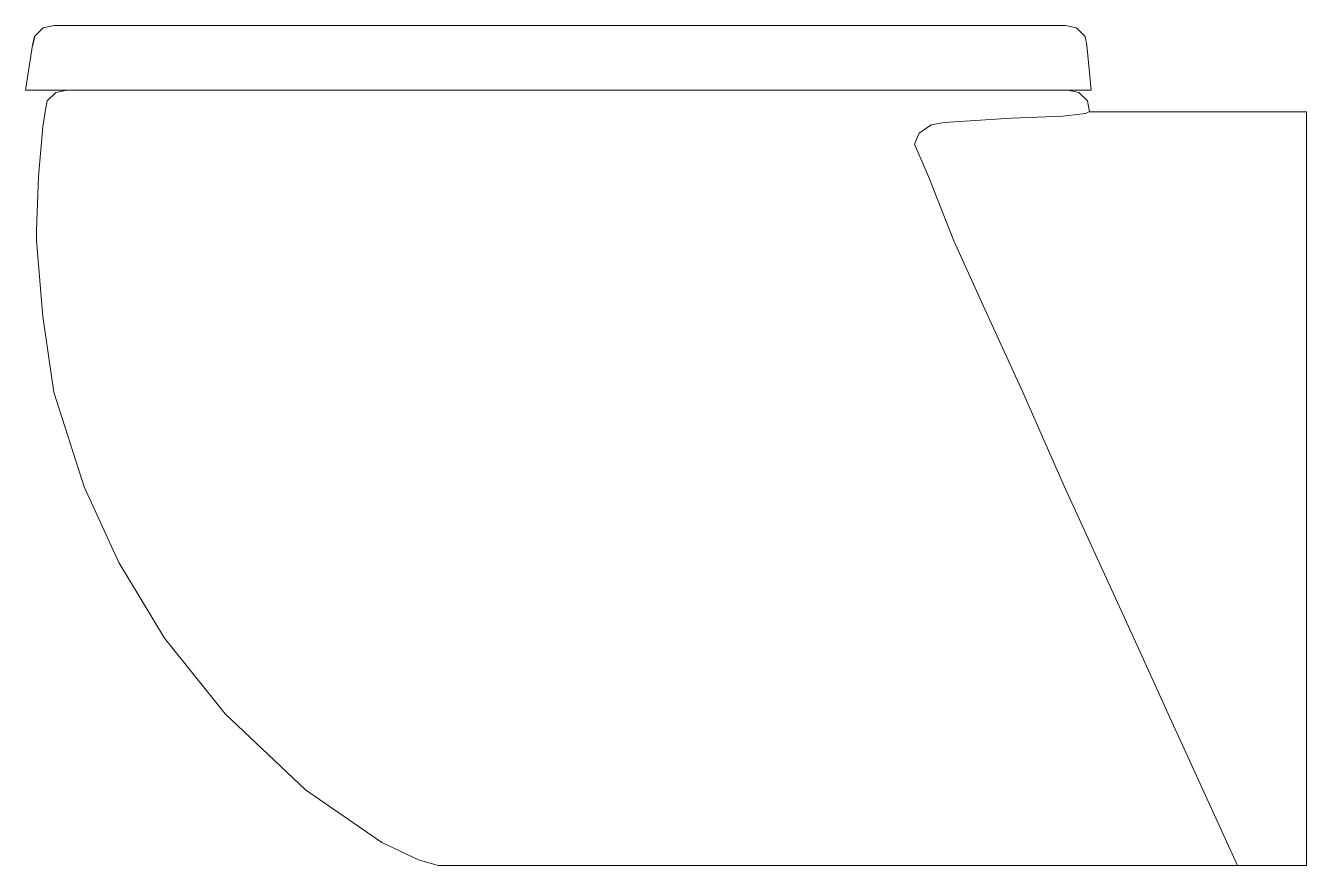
# Model space of a CAD drawing. Header units: millimetres. Extents: x -297 to 297, y 4 to 393.
import ezdxf

# ---------------------------------------------------------------- set-up
doc = ezdxf.new("R2010")
doc.units = ezdxf.units.MM
doc.header["$MEASUREMENT"] = 0
doc.layers.add('VIL01002 1', color=255, linetype='Continuous')

msp = doc.modelspace()

# ---------------------------------------------------------------- linework, layer by layer
at = {"layer": 'VIL01002 1', "color": 255, "linetype": 'Continuous', "lineweight": 0}
for p, q in [((-289.19, 391.81), (-284.1, 392.81)), ((-282.07, 392.81), (-284.1, 392.81)), ((-275.96, 392.81), (-282.07, 392.81)), ((-265.79, 392.81), (-275.96, 392.81)), ((-253.58, 392.81), (-265.79, 392.81)), ((-235.27, 392.81), (-253.58, 392.81)), ((-215.94, 392.81), (-235.27, 392.81)), ((-192.54, 392.81), (-215.94, 392.81)), ((-166.09, 392.81), (-192.54, 392.81)), ((-139.64, 392.81), (-166.09, 392.81)), ((-110.14, 392.81), (-139.64, 392.81)), ((-80.63, 392.81), (-110.14, 392.81)), ((-49.1, 392.81), (-80.63, 392.81)), ((-15.59, 392.81), (-49.1, 392.81)), ((15.75, 392.81), (-15.59, 392.81)), ((47.1, 392.81), (15.75, 392.81)), ((75.2, 392.81), (47.1, 392.81)), ((103.3, 392.81), (75.2, 392.81)), ((128.16, 392.81), (103.3, 392.81)), ((148.69, 392.81), (128.16, 392.81)), ((171.38, 392.81), (148.69, 392.81)), ((177.54, 392.81), (171.38, 392.81)), ((182.67, 392.81), (177.54, 392.81)), ((184.38, 392.81), (182.67, 392.81)), ((184.89, 392.81), (184.38, 392.81)), ((184.89, 392.81), (189.97, 391.81)), ((-293.26, 387.82), (-289.19, 391.81)), ((189.97, 391.81), (194.04, 387.82)), ((194.04, 387.82), (194.86, 383.82)), ((-297.34, 362.86), (-294.07, 383.82)), ((194.86, 383.82), (196.78, 362.86)), ((-297.34, 362.86), (-295.02, 362.86)), ((-295.02, 362.86), (-288.06, 362.86)), ((-288.06, 362.86), (-278.21, 362.86)), ((-283.28, 361.86), (-278.25, 362.86)), ((-278.21, 362.86), (-263.61, 362.86)), ((-263.61, 362.86), (-244.78, 362.86)), ((-244.78, 362.86), (-223.25, 362.86)), ((-223.25, 362.86), (-199.41, 362.86)), ((-199.41, 362.86), (-172.23, 362.86)), ((-172.23, 362.86), (-144.14, 362.86)), ((-144.14, 362.86), (-112.35, 362.86)), ((-112.35, 362.86), (-80.86, 362.86)), ((-80.86, 362.86), (-49.27, 362.86)), ((-49.27, 362.86), (-15.31, 362.86)), ((-15.31, 362.86), (18.44, 362.86)), ((18.44, 362.86), (51.62, 362.86)), ((51.62, 362.86), (80.7, 362.86)), ((80.7, 362.86), (111.28, 362.86)), ((111.28, 362.86), (135.99, 362.86)), ((135.99, 362.86), (158.18, 362.86)), ((158.18, 362.86), (181.62, 362.86)), ((181.62, 362.86), (187.94, 362.86)), ((186.01, 362.86), (191.04, 361.86)), ((187.94, 362.86), (193.97, 362.86)), ((193.97, 362.86), (195.78, 362.86)), ((195.78, 362.86), (196.78, 362.86)), ((-288.32, 352.88), (-287.31, 357.87)), ((-287.31, 357.87), (-283.28, 361.86)), ((191.04, 361.86), (195.07, 357.87)), ((195.07, 357.87), (196.08, 352.88)), ((-289.32, 345.89), (-288.32, 352.88)), ((159.81, 349.88), (183.67, 350.88)), ((183.67, 350.88), (188.93, 351.48)), ((188.93, 351.48), (194.32, 352.08)), ((194.32, 352.08), (195.37, 352.68)), ((195.37, 352.68), (196.08, 352.88)), ((196.08, 352.88), (196.08, 352.88)), ((196.08, 352.88), (296.61, 352.88)), ((296.61, 352.68), (296.61, 352.88)), ((296.61, 352.08), (296.61, 352.68)), ((296.61, 351.48), (296.61, 352.08)), ((296.61, 350.88), (296.61, 351.48)), ((296.61, 349.88), (296.61, 350.88)), ((-291.34, 322.93), (-289.32, 345.89)), ((122.6, 346.89), (117.01, 342.9)), ((128.7, 347.89), (122.6, 346.89)), ((128.7, 347.89), (159.81, 349.88)), ((159.81, 349.88), (159.81, 349.88)), ((296.61, 347.89), (296.61, 349.88)), ((296.61, 346.89), (296.61, 347.89)), ((296.61, 342.9), (296.61, 346.89)), ((117.01, 342.9), (114.87, 337.9)), ((296.61, 337.9), (296.61, 342.9)), ((114.87, 337.9), (121.29, 322.93)), ((296.61, 322.93), (296.61, 337.9)), ((-292.34, 297.98), (-291.34, 322.93)), ((121.29, 322.93), (133.06, 292.98)), ((296.61, 292.98), (296.61, 322.93)), ((-292.34, 292.98), (-292.34, 297.98)), ((-289.32, 257.9), (-292.34, 292.98)), ((133.06, 292.98), (149.11, 257.9)), ((296.61, 222.81), (296.61, 292.98)), ((-284.29, 222.81), (-289.32, 257.9)), ((149.11, 257.9), (165.16, 222.81)), ((-270.19, 178.95), (-284.29, 222.81)), ((165.16, 222.81), (184.42, 178.95)), ((296.61, 178.95), (296.61, 222.81)), ((-254.08, 143.86), (-270.19, 178.95)), ((184.42, 178.95), (200.47, 143.86)), ((296.61, 143.86), (296.61, 178.95)), ((-232.93, 108.77), (-254.08, 143.86)), ((200.47, 143.86), (216.51, 108.77)), ((296.61, 108.77), (296.61, 143.86)), ((-204.73, 73.68), (-232.93, 108.77)), ((216.51, 108.77), (232.56, 73.68)), ((296.61, 73.68), (296.61, 108.77)), ((-167.47, 38.59), (-204.73, 73.68)), ((232.56, 73.68), (264.66, 3.5)), ((296.61, 38.59), (296.61, 73.68)), ((-132.22, 14.03), (-167.47, 38.59)), ((296.61, 14.03), (296.61, 38.59)), ((-115.1, 6.13), (-132.22, 14.03)), ((296.61, 6.13), (296.61, 14.03)), ((-106.04, 3.5), (-115.1, 6.13)), ((296.61, 3.5), (296.61, 6.13)), ((-106.04, 3.5), (-105.03, 3.5)), ((-105.03, 3.5), (-102.01, 3.5)), ((-102.01, 3.5), (-96.98, 3.5)), ((-96.98, 3.5), (-89.93, 3.5)), ((-89.93, 3.5), (-80.86, 3.5)), ((-80.86, 3.5), (-70.79, 3.5)), ((-70.79, 3.5), (-58.71, 3.5)), ((-58.71, 3.5), (-45.62, 3.5)), ((-45.62, 3.5), (-31.52, 3.5)), ((-31.52, 3.5), (-16.41, 3.5)), ((-16.41, 3.5), (-1.3, 3.5)), ((-1.3, 3.5), (14.81, 3.5)), ((14.81, 3.5), (27.3, 3.5)), ((27.3, 3.5), (39.43, 3.5)), ((39.43, 3.5), (55.99, 3.5)), ((55.99, 3.5), (76.1, 3.5)), ((76.1, 3.5), (108.84, 3.5)), ((108.84, 3.5), (139.35, 3.5)), ((139.35, 3.5), (162.34, 3.5)), ((162.34, 3.5), (184.53, 3.5)), ((184.53, 3.5), (205.32, 3.5)), ((205.32, 3.5), (226.12, 3.5)), ((226.12, 3.5), (248.31, 3.5)), ((248.31, 3.5), (260.79, 3.5)), ((260.79, 3.5), (278.14, 3.5)), ((278.14, 3.5), (296.61, 3.5))]:
    msp.add_line(p, q, dxfattribs=at)
at = {"layer": 'VIL01002 1'}
msp.add_lwpolyline([(-293.26, 387.82), (-294.07, 383.82)], dxfattribs=at)

doc.saveas('drawing.dxf')
